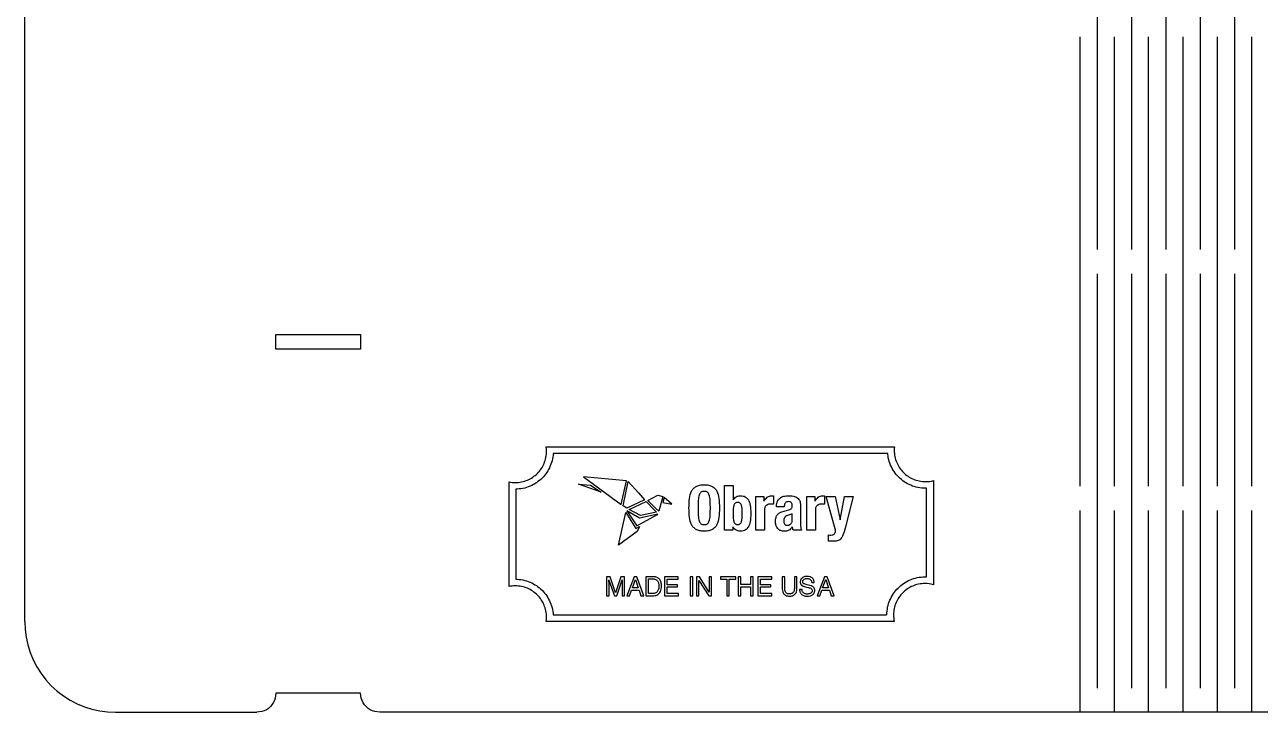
# Model space of a CAD drawing. Extents: x -130 to 130, y -85 to 85.
# Drawn here: x -129.6 to 0, y -85.1 to -13 of the extents above; entities that cross this region are included whole.
import ezdxf

# ---------------------------------------------------------------- set-up
doc = ezdxf.new("R2010")
doc.units = 0
doc.layers.get('0').update_dxf_attribs({"linetype": 'CONTINUOUS'})

msp = doc.modelspace()

# ---------------------------------------------------------------- linework, layer by layer
for p, q in [((-17.11, 10.59), (-17.11, -36.55)), ((-13.51, 10.59), (-13.51, -36.55)), ((-9.9, 10.59), (-9.9, -36.55)), ((-6.3, 10.59), (-6.3, -36.55)), ((-2.7, 10.59), (-2.7, -36.55)), ((-129.61, -45.4), (-129.61, -5.4)), ((-18.91, -61.38), (-18.91, -14.25)), ((-15.31, -61.38), (-15.31, -14.25)), ((-11.71, -61.38), (-11.71, -14.25)), ((-8.1, -61.38), (-8.1, -14.25)), ((-4.5, -61.38), (-4.5, -14.25)), ((-0.9, -61.38), (-0.9, -14.25)), ((-17.11, -39.09), (-17.11, -82.55)), ((-13.51, -39.09), (-13.51, -82.55)), ((-9.9, -39.09), (-9.9, -82.55)), ((-6.3, -39.09), (-6.3, -82.55)), ((-2.7, -39.09), (-2.7, -82.55)), ((-129.61, -75.56), (-129.61, -45.4)), ((-103.26, -46.99), (-103.26, -45.47)), ((-103.26, -45.47), (-94.37, -45.47)), ((-94.37, -45.47), (-94.37, -46.99)), ((-94.37, -46.99), (-103.26, -46.99)), ((-74.94, -58.37), (-74.91, -58.21)), ((-74.91, -58.21), (-74.89, -58.05)), ((-74.9, -57.26), (-38.38, -57.26)), ((-74.88, -57.48), (-74.9, -57.26)), ((-74.89, -58.05), (-74.87, -57.88)), ((-74.87, -57.71), (-74.88, -57.48)), ((-74.87, -57.88), (-74.87, -57.71)), ((-74.21, -58.32), (-74.25, -58.51)), ((-74.19, -58.12), (-74.21, -58.32)), ((-74.18, -57.96), (-74.19, -58.12)), ((-39.08, -57.96), (-74.18, -57.96)), ((-39.08, -58.02), (-39.08, -57.96)), ((-39.05, -58.22), (-39.08, -58.02)), ((-39.02, -58.42), (-39.05, -58.22)), ((-38.39, -57.43), (-38.4, -57.61)), ((-38.4, -57.61), (-38.39, -57.78)), ((-38.38, -57.26), (-38.39, -57.43)), ((-38.39, -57.78), (-38.38, -57.95)), ((-38.38, -57.95), (-38.36, -58.11)), ((-38.36, -58.11), (-38.33, -58.28)), ((-38.33, -58.28), (-38.29, -58.43)), ((-75.52, -59.67), (-75.43, -59.54)), ((-75.43, -59.54), (-75.34, -59.41)), ((-75.34, -59.41), (-75.26, -59.27)), ((-75.26, -59.27), (-75.19, -59.13)), ((-75.19, -59.13), (-75.13, -58.99)), ((-75.13, -58.99), (-75.07, -58.84)), ((-75.07, -58.84), (-75.02, -58.69)), ((-75.02, -58.69), (-74.97, -58.53)), ((-74.97, -58.53), (-74.94, -58.37)), ((-74.65, -59.61), (-74.74, -59.78)), ((-74.56, -59.44), (-74.65, -59.61)), ((-74.48, -59.26), (-74.56, -59.44)), ((-74.41, -59.08), (-74.48, -59.26)), ((-74.35, -58.89), (-74.41, -59.08)), ((-74.29, -58.71), (-74.35, -58.89)), ((-74.25, -58.51), (-74.29, -58.71)), ((-38.97, -58.61), (-39.02, -58.42)), ((-38.92, -58.8), (-38.97, -58.61)), ((-38.86, -58.98), (-38.92, -58.8)), ((-38.78, -59.16), (-38.86, -58.98)), ((-38.7, -59.34), (-38.78, -59.16)), ((-38.62, -59.51), (-38.7, -59.34)), ((-38.52, -59.68), (-38.62, -59.51)), ((-38.29, -58.43), (-38.25, -58.59)), ((-38.25, -58.59), (-38.2, -58.74)), ((-38.2, -58.74), (-38.14, -58.89)), ((-38.14, -58.89), (-38.07, -59.04)), ((-38.07, -59.04), (-38, -59.18)), ((-38, -59.18), (-37.92, -59.32)), ((-37.92, -59.32), (-37.84, -59.45)), ((-37.84, -59.45), (-37.74, -59.58)), ((-37.74, -59.58), (-37.65, -59.7)), ((-77.49, -60.93), (-77.33, -60.89)), ((-77.33, -60.89), (-77.18, -60.84)), ((-77.18, -60.84), (-77.02, -60.79)), ((-77.02, -60.79), (-76.87, -60.73)), ((-76.87, -60.73), (-76.73, -60.67)), ((-76.73, -60.67), (-76.59, -60.6)), ((-76.59, -60.6), (-76.45, -60.52)), ((-76.45, -60.52), (-76.32, -60.43)), ((-76.32, -60.43), (-76.19, -60.34)), ((-76.19, -60.34), (-76.06, -60.24)), ((-76.06, -60.24), (-75.94, -60.14)), ((-75.94, -60.14), (-75.83, -60.03)), ((-75.77, -60.9), (-75.92, -61.01)), ((-75.83, -60.03), (-75.72, -59.92)), ((-75.62, -60.78), (-75.77, -60.9)), ((-75.72, -59.92), (-75.62, -59.8)), ((-75.62, -59.8), (-75.52, -59.67)), ((-75.47, -60.66), (-75.62, -60.78)), ((-75.33, -60.53), (-75.47, -60.66)), ((-75.2, -60.39), (-75.33, -60.53)), ((-75.08, -60.24), (-75.2, -60.39)), ((-74.96, -60.09), (-75.08, -60.24)), ((-74.85, -59.94), (-74.96, -60.09)), ((-74.74, -59.78), (-74.85, -59.94)), ((-71.01, -60.41), (-67.03, -63.3)), ((-66.49, -60.8), (-71.01, -60.41)), ((-67.03, -63.3), (-66.49, -60.8)), ((-66.84, -63.43), (-66.29, -60.9)), ((-66.29, -60.9), (-65.24, -62.08)), ((-38.42, -59.84), (-38.52, -59.68)), ((-38.31, -60), (-38.42, -59.84)), ((-38.19, -60.15), (-38.31, -60)), ((-38.06, -60.29), (-38.19, -60.15)), ((-37.93, -60.43), (-38.06, -60.29)), ((-37.79, -60.56), (-37.93, -60.43)), ((-37.65, -60.69), (-37.79, -60.56)), ((-37.65, -59.7), (-37.54, -59.82)), ((-37.5, -60.81), (-37.65, -60.69)), ((-37.54, -59.82), (-37.43, -59.93)), ((-37.34, -60.92), (-37.5, -60.81)), ((-37.43, -59.93), (-37.32, -60.04)), ((-37.32, -60.04), (-37.2, -60.15)), ((-37.2, -60.15), (-37.08, -60.24)), ((-37.08, -60.24), (-36.95, -60.34)), ((-36.95, -60.34), (-36.82, -60.42)), ((-36.82, -60.42), (-36.68, -60.5)), ((-36.68, -60.5), (-36.54, -60.57)), ((-36.54, -60.57), (-36.39, -60.64)), ((-36.39, -60.64), (-36.24, -60.7)), ((-36.24, -60.7), (-36.09, -60.75)), ((-36.09, -60.75), (-35.93, -60.79)), ((-35.93, -60.79), (-35.78, -60.83)), ((-35.78, -60.83), (-35.61, -60.86)), ((-35.61, -60.86), (-35.45, -60.88)), ((-35.45, -60.88), (-35.28, -60.89)), ((-35.28, -60.89), (-35.11, -60.9)), ((-35.11, -60.9), (-34.9, -60.89)), ((-34.9, -60.89), (-34.7, -60.87)), ((-34.7, -60.87), (-34.49, -60.84)), ((-34.49, -60.84), (-34.29, -60.79)), ((-34.29, -60.79), (-34.29, -71.71)), ((-78.8, -60.93), (-78.64, -60.96)), ((-78.8, -71.9), (-78.8, -60.93)), ((-78.64, -60.96), (-78.48, -60.98)), ((-78.48, -60.98), (-78.32, -60.99)), ((-78.32, -60.99), (-78.15, -60.99)), ((-78.15, -60.99), (-77.98, -60.99)), ((-78.1, -61.69), (-78.1, -71.14)), ((-77.95, -61.69), (-78.1, -61.69)), ((-77.98, -60.99), (-77.82, -60.98)), ((-77.75, -61.67), (-77.95, -61.69)), ((-77.82, -60.98), (-77.65, -60.95)), ((-77.55, -61.65), (-77.75, -61.67)), ((-77.65, -60.95), (-77.49, -60.93)), ((-77.35, -61.61), (-77.55, -61.65)), ((-77.16, -61.57), (-77.35, -61.61)), ((-76.97, -61.51), (-77.16, -61.57)), ((-76.78, -61.45), (-76.97, -61.51)), ((-76.6, -61.38), (-76.78, -61.45)), ((-76.42, -61.3), (-76.6, -61.38)), ((-76.25, -61.21), (-76.42, -61.3)), ((-76.09, -61.12), (-76.25, -61.21)), ((-75.92, -61.01), (-76.09, -61.12)), ((-69.15, -62.02), (-71.5, -61.17)), ((-71.5, -61.17), (-70.25, -61.28)), ((-70.25, -61.28), (-69.15, -62.02)), ((-65.24, -62.08), (-64.59, -62.81)), ((-59.79, -62.26), (-59.73, -62.08)), ((-59.73, -62.08), (-59.66, -61.91)), ((-59.66, -61.91), (-59.62, -61.83)), ((-59.62, -61.83), (-59.57, -61.76)), ((-59.57, -61.76), (-59.52, -61.69)), ((-59.52, -61.69), (-59.46, -61.62)), ((-59.46, -61.62), (-59.4, -61.56)), ((-59.4, -61.56), (-59.33, -61.5)), ((-59.33, -61.5), (-59.26, -61.45)), ((-59.26, -61.45), (-59.18, -61.41)), ((-59.18, -61.41), (-59.09, -61.37)), ((-59.09, -61.37), (-59, -61.33)), ((-59, -61.33), (-58.91, -61.3)), ((-58.91, -61.3), (-58.81, -61.27)), ((-58.78, -62.14), (-58.83, -62.22)), ((-58.81, -61.27), (-58.7, -61.25)), ((-58.73, -62.07), (-58.78, -62.14)), ((-58.67, -62.02), (-58.73, -62.07)), ((-58.7, -61.25), (-58.58, -61.24)), ((-58.6, -61.98), (-58.67, -62.02)), ((-58.52, -61.95), (-58.6, -61.98)), ((-58.58, -61.24), (-58.46, -61.23)), ((-58.43, -61.93), (-58.52, -61.95)), ((-58.46, -61.23), (-58.33, -61.23)), ((-58.33, -61.92), (-58.43, -61.93)), ((-58.33, -61.23), (-58.2, -61.23)), ((-58.23, -61.93), (-58.33, -61.92)), ((-58.14, -61.95), (-58.23, -61.93)), ((-58.2, -61.23), (-58.08, -61.24)), ((-58.06, -61.98), (-58.14, -61.95)), ((-58.08, -61.24), (-57.96, -61.25)), ((-57.99, -62.02), (-58.06, -61.98)), ((-57.93, -62.07), (-57.99, -62.02)), ((-57.96, -61.25), (-57.86, -61.27)), ((-57.88, -62.14), (-57.93, -62.07)), ((-57.83, -62.22), (-57.88, -62.14)), ((-57.86, -61.27), (-57.75, -61.3)), ((-57.75, -61.3), (-57.66, -61.33)), ((-57.66, -61.33), (-57.57, -61.37)), ((-57.57, -61.37), (-57.48, -61.41)), ((-57.48, -61.41), (-57.41, -61.45)), ((-57.41, -61.45), (-57.33, -61.5)), ((-57.33, -61.5), (-57.27, -61.56)), ((-57.27, -61.56), (-57.2, -61.62)), ((-57.2, -61.62), (-57.15, -61.69)), ((-57.15, -61.69), (-57.09, -61.76)), ((-57.09, -61.76), (-57.05, -61.83)), ((-57.05, -61.83), (-57, -61.91)), ((-57, -61.91), (-56.93, -62.08)), ((-56.93, -62.08), (-56.87, -62.26)), ((-56.2, -61.32), (-55.3, -61.32)), ((-56.2, -66), (-56.2, -61.32)), ((-55.3, -61.32), (-55.3, -62.8)), ((-37.18, -61.02), (-37.34, -60.92)), ((-37.01, -61.12), (-37.18, -61.02)), ((-36.84, -61.2), (-37.01, -61.12)), ((-36.66, -61.28), (-36.84, -61.2)), ((-36.48, -61.36), (-36.66, -61.28)), ((-36.3, -61.42), (-36.48, -61.36)), ((-36.11, -61.47), (-36.3, -61.42)), ((-35.92, -61.52), (-36.11, -61.47)), ((-35.72, -61.55), (-35.92, -61.52)), ((-35.52, -61.58), (-35.72, -61.55)), ((-35.32, -61.59), (-35.52, -61.58)), ((-35.11, -61.6), (-35.32, -61.59)), ((-35, -61.59), (-35.11, -61.6)), ((-35, -70.89), (-35, -61.59)), ((-66.45, -63.67), (-66.84, -63.43)), ((-64.59, -62.81), (-66.45, -63.67)), ((-66.21, -63.81), (-64.41, -62.98)), ((-64.41, -62.98), (-63.59, -63.86)), ((-64.25, -62.88), (-63.18, -62.31)), ((-63.44, -63.67), (-64.25, -62.88)), ((-63.18, -62.31), (-62.66, -62.47)), ((-62.66, -62.47), (-63.1, -64)), ((-62.53, -62.56), (-62.66, -63.08)), ((-62.66, -63.08), (-61.71, -63.28)), ((-61.71, -63.28), (-62.53, -62.56)), ((-59.93, -63.66), (-59.92, -63.4)), ((-59.92, -63.4), (-59.91, -63.15)), ((-59.91, -63.15), (-59.9, -62.91)), ((-59.9, -62.91), (-59.88, -62.68)), ((-59.88, -62.68), (-59.84, -62.47)), ((-59.84, -62.47), (-59.79, -62.26)), ((-58.96, -62.86), (-58.98, -63.23)), ((-58.98, -63.23), (-58.98, -63.66)), ((-58.94, -62.7), (-58.96, -62.86)), ((-58.92, -62.56), (-58.94, -62.7)), ((-58.9, -62.43), (-58.92, -62.56)), ((-58.86, -62.32), (-58.9, -62.43)), ((-58.83, -62.22), (-58.86, -62.32)), ((-57.8, -62.32), (-57.83, -62.22)), ((-57.76, -62.43), (-57.8, -62.32)), ((-57.74, -62.56), (-57.76, -62.43)), ((-57.72, -62.7), (-57.74, -62.56)), ((-57.7, -62.86), (-57.72, -62.7)), ((-57.69, -63.23), (-57.7, -62.86)), ((-57.68, -63.66), (-57.69, -63.23)), ((-56.87, -62.26), (-56.82, -62.47)), ((-56.82, -62.47), (-56.79, -62.68)), ((-56.79, -62.68), (-56.76, -62.91)), ((-56.76, -62.91), (-56.75, -63.15)), ((-56.75, -63.15), (-56.74, -63.4)), ((-56.74, -63.4), (-56.74, -63.66)), ((-55.3, -62.8), (-55.21, -62.7)), ((-55.23, -63.45), (-55.25, -63.53)), ((-55.21, -63.37), (-55.23, -63.45)), ((-55.21, -62.7), (-55.13, -62.62)), ((-55.18, -63.3), (-55.21, -63.37)), ((-55.15, -63.24), (-55.18, -63.3)), ((-55.11, -63.19), (-55.15, -63.24)), ((-55.13, -62.62), (-55.05, -62.54)), ((-55.06, -63.15), (-55.11, -63.19)), ((-55.01, -63.12), (-55.06, -63.15)), ((-55.05, -62.54), (-54.96, -62.49)), ((-54.95, -63.1), (-55.01, -63.12)), ((-54.96, -62.49), (-54.86, -62.44)), ((-54.89, -63.08), (-54.95, -63.1)), ((-54.82, -63.08), (-54.89, -63.08)), ((-54.86, -62.44), (-54.76, -62.41)), ((-54.75, -63.08), (-54.82, -63.08)), ((-54.76, -62.41), (-54.65, -62.39)), ((-54.69, -63.1), (-54.75, -63.08)), ((-54.63, -63.12), (-54.69, -63.1)), ((-54.65, -62.39), (-54.52, -62.38)), ((-54.58, -63.15), (-54.63, -63.12)), ((-54.53, -63.19), (-54.58, -63.15)), ((-54.5, -63.24), (-54.53, -63.19)), ((-54.52, -62.38), (-54.39, -62.39)), ((-54.46, -63.3), (-54.5, -63.24)), ((-54.43, -63.37), (-54.46, -63.3)), ((-54.41, -63.45), (-54.43, -63.37)), ((-54.39, -63.53), (-54.41, -63.45)), ((-54.39, -62.39), (-54.26, -62.41)), ((-54.26, -62.41), (-54.15, -62.44)), ((-54.15, -62.44), (-54.04, -62.49)), ((-54.04, -62.49), (-53.94, -62.55)), ((-53.94, -62.55), (-53.86, -62.62)), ((-53.86, -62.62), (-53.78, -62.71)), ((-53.78, -62.71), (-53.7, -62.82)), ((-53.7, -62.82), (-53.64, -62.94)), ((-53.64, -62.94), (-53.59, -63.07)), ((-53.59, -63.07), (-53.54, -63.23)), ((-53.54, -63.23), (-53.51, -63.39)), ((-53.51, -63.39), (-53.48, -63.58)), ((-52.92, -66), (-52.92, -62.47)), ((-52.92, -62.47), (-52.06, -62.47)), ((-52.06, -62.47), (-52.06, -62.95)), ((-52.06, -62.95), (-51.97, -62.82)), ((-51.97, -62.82), (-51.89, -62.71)), ((-51.89, -63.48), (-51.92, -63.53)), ((-51.89, -62.71), (-51.8, -62.62)), ((-51.85, -63.43), (-51.89, -63.48)), ((-51.8, -63.39), (-51.85, -63.43)), ((-51.8, -62.62), (-51.71, -62.54)), ((-51.75, -63.35), (-51.8, -63.39)), ((-51.7, -63.32), (-51.75, -63.35)), ((-51.71, -62.54), (-51.6, -62.47)), ((-51.64, -63.3), (-51.7, -63.32)), ((-51.58, -63.28), (-51.64, -63.3)), ((-51.6, -62.47), (-51.49, -62.42)), ((-51.47, -63.26), (-51.58, -63.28)), ((-51.49, -62.42), (-51.36, -62.39)), ((-51.35, -63.25), (-51.47, -63.26)), ((-51.36, -62.39), (-51.23, -62.38)), ((-51.21, -63.25), (-51.35, -63.25)), ((-51.23, -62.38), (-51.06, -62.39)), ((-51.06, -63.26), (-51.21, -63.25)), ((-51.06, -62.39), (-51.06, -63.26)), ((-50.74, -63.32), (-50.72, -63.19)), ((-50.74, -63.47), (-50.74, -63.32)), ((-50.74, -63.56), (-50.74, -63.47)), ((-50.72, -63.19), (-50.69, -63.07)), ((-50.69, -63.07), (-50.64, -62.96)), ((-50.64, -62.96), (-50.59, -62.86)), ((-50.59, -62.86), (-50.53, -62.77)), ((-50.53, -62.77), (-50.46, -62.69)), ((-50.46, -62.69), (-50.38, -62.62)), ((-50.38, -62.62), (-50.29, -62.56)), ((-50.29, -62.56), (-50.19, -62.51)), ((-50.19, -62.51), (-50.09, -62.47)), ((-50.09, -62.47), (-49.98, -62.44)), ((-49.98, -62.44), (-49.87, -62.41)), ((-49.92, -63.36), (-49.93, -63.46)), ((-49.93, -63.46), (-49.93, -63.56)), ((-49.9, -63.27), (-49.92, -63.36)), ((-49.87, -63.19), (-49.9, -63.27)), ((-49.87, -62.41), (-49.75, -62.39)), ((-49.82, -63.12), (-49.87, -63.19)), ((-49.76, -63.07), (-49.82, -63.12)), ((-49.69, -63.03), (-49.76, -63.07)), ((-49.75, -62.39), (-49.63, -62.38)), ((-49.61, -63.01), (-49.69, -63.03)), ((-49.63, -62.38), (-49.5, -62.38)), ((-49.51, -63), (-49.61, -63.01)), ((-49.4, -63.01), (-49.51, -63)), ((-49.5, -62.38), (-49.31, -62.39)), ((-49.32, -63.03), (-49.4, -63.01)), ((-49.24, -63.06), (-49.32, -63.03)), ((-49.31, -62.39), (-49.14, -62.4)), ((-49.19, -63.11), (-49.24, -63.06)), ((-49.14, -63.18), (-49.19, -63.11)), ((-49.14, -62.4), (-48.98, -62.43)), ((-49.11, -63.25), (-49.14, -63.18)), ((-49.09, -63.34), (-49.11, -63.25)), ((-49.09, -63.43), (-49.09, -63.34)), ((-49.09, -63.51), (-49.09, -63.43)), ((-48.98, -62.43), (-48.85, -62.46)), ((-48.85, -62.46), (-48.73, -62.5)), ((-48.73, -62.5), (-48.62, -62.56)), ((-48.62, -62.56), (-48.53, -62.62)), ((-48.53, -62.62), (-48.46, -62.68)), ((-48.46, -62.68), (-48.39, -62.76)), ((-48.39, -62.76), (-48.34, -62.84)), ((-48.34, -62.84), (-48.3, -62.93)), ((-48.3, -62.93), (-48.27, -63.03)), ((-48.27, -63.03), (-48.25, -63.13)), ((-48.25, -63.13), (-48.23, -63.23)), ((-48.23, -63.23), (-48.22, -63.35)), ((-48.22, -63.35), (-48.22, -63.46)), ((-48.22, -63.46), (-48.22, -65.32)), ((-47.58, -62.47), (-46.71, -62.47)), ((-47.58, -66), (-47.58, -62.47)), ((-46.71, -62.47), (-46.71, -62.95)), ((-46.71, -62.95), (-46.63, -62.82)), ((-46.63, -62.82), (-46.55, -62.71)), ((-46.54, -63.48), (-46.58, -63.53)), ((-46.55, -62.71), (-46.46, -62.62)), ((-46.5, -63.43), (-46.54, -63.48)), ((-46.46, -63.39), (-46.5, -63.43)), ((-46.46, -62.62), (-46.36, -62.54)), ((-46.41, -63.35), (-46.46, -63.39)), ((-46.35, -63.32), (-46.41, -63.35)), ((-46.36, -62.54), (-46.26, -62.47)), ((-46.3, -63.3), (-46.35, -63.32)), ((-46.24, -63.28), (-46.3, -63.3)), ((-46.26, -62.47), (-46.14, -62.42)), ((-46.12, -63.26), (-46.24, -63.28)), ((-46.14, -62.42), (-46.02, -62.39)), ((-46, -63.25), (-46.12, -63.26)), ((-46.02, -62.39), (-45.89, -62.38)), ((-45.86, -63.25), (-46, -63.25)), ((-45.89, -62.38), (-45.72, -62.39)), ((-45.72, -63.26), (-45.86, -63.25)), ((-45.72, -62.39), (-45.72, -63.26)), ((-44.55, -66), (-45.55, -62.47)), ((-45.55, -62.47), (-44.6, -62.47)), ((-44.6, -62.47), (-44.08, -64.91)), ((-44.08, -64.91), (-43.6, -62.47)), ((-43.6, -62.47), (-42.7, -62.47)), ((-42.7, -62.47), (-43.55, -65.77)), ((-67.31, -67.58), (-66.56, -64.12)), ((-66.56, -64.12), (-65.49, -65.82)), ((-65.12, -64.73), (-66.43, -63.95)), ((-66.43, -63.95), (-65.41, -65.53)), ((-65.03, -64.46), (-66.21, -63.81)), ((-65.41, -65.53), (-63.31, -64.38)), ((-63.19, -64.31), (-65.12, -64.73)), ((-63.33, -64.11), (-65.03, -64.46)), ((-63.59, -63.86), (-63.33, -64.11)), ((-63.1, -64), (-63.44, -63.67)), ((-63.31, -64.38), (-63.19, -64.31)), ((-59.92, -63.92), (-59.93, -63.66)), ((-59.91, -64.17), (-59.92, -63.92)), ((-59.9, -64.41), (-59.91, -64.17)), ((-59.88, -64.64), (-59.9, -64.41)), ((-59.84, -64.86), (-59.88, -64.64)), ((-58.98, -63.66), (-58.98, -64.1)), ((-58.98, -64.1), (-58.96, -64.46)), ((-58.96, -64.46), (-58.94, -64.62)), ((-58.94, -64.62), (-58.92, -64.77)), ((-58.92, -64.77), (-58.9, -64.89)), ((-57.76, -64.89), (-57.74, -64.77)), ((-57.74, -64.77), (-57.72, -64.62)), ((-57.72, -64.62), (-57.7, -64.46)), ((-57.7, -64.46), (-57.69, -64.1)), ((-57.69, -64.1), (-57.68, -63.66)), ((-56.79, -64.64), (-56.82, -64.86)), ((-56.76, -64.41), (-56.79, -64.64)), ((-56.75, -64.17), (-56.76, -64.41)), ((-56.74, -63.92), (-56.75, -64.17)), ((-56.74, -63.66), (-56.74, -63.92)), ((-55.29, -63.97), (-55.3, -64.24)), ((-55.3, -64.24), (-55.29, -64.51)), ((-55.28, -63.73), (-55.29, -63.97)), ((-55.29, -64.51), (-55.28, -64.74)), ((-55.25, -63.53), (-55.28, -63.73)), ((-55.28, -64.74), (-55.25, -64.94)), ((-54.36, -63.73), (-54.39, -63.53)), ((-54.39, -64.94), (-54.36, -64.74)), ((-54.35, -63.97), (-54.36, -63.73)), ((-54.36, -64.74), (-54.35, -64.51)), ((-54.35, -64.24), (-54.35, -63.97)), ((-54.35, -64.51), (-54.35, -64.24)), ((-53.48, -63.58), (-53.46, -63.78)), ((-53.46, -64.7), (-53.48, -64.9)), ((-53.46, -63.78), (-53.44, -64)), ((-53.44, -64.48), (-53.46, -64.7)), ((-53.44, -64), (-53.44, -64.24)), ((-53.44, -64.24), (-53.44, -64.48)), ((-52.01, -63.8), (-52.02, -63.88)), ((-52.02, -63.88), (-52.02, -66)), ((-52, -63.72), (-52.01, -63.8)), ((-51.98, -63.65), (-52, -63.72)), ((-51.96, -63.59), (-51.98, -63.65)), ((-51.92, -63.53), (-51.96, -63.59)), ((-50.84, -64.85), (-50.83, -64.75)), ((-50.83, -64.75), (-50.8, -64.66)), ((-50.8, -64.66), (-50.77, -64.57)), ((-50.77, -64.57), (-50.74, -64.49)), ((-49.93, -63.56), (-50.74, -63.56)), ((-50.74, -64.49), (-50.69, -64.42)), ((-50.69, -64.42), (-50.64, -64.35)), ((-50.64, -64.35), (-50.58, -64.29)), ((-50.58, -64.29), (-50.52, -64.23)), ((-50.52, -64.23), (-50.44, -64.18)), ((-50.44, -64.18), (-50.36, -64.13)), ((-50.36, -64.13), (-50.28, -64.09)), ((-50.28, -64.09), (-50.18, -64.05)), ((-50.18, -64.05), (-49.96, -63.98)), ((-49.96, -64.78), (-49.98, -64.88)), ((-49.96, -63.98), (-49.45, -63.84)), ((-49.92, -64.69), (-49.96, -64.78)), ((-49.87, -64.61), (-49.92, -64.69)), ((-49.8, -64.55), (-49.87, -64.61)), ((-49.71, -64.49), (-49.8, -64.55)), ((-49.6, -64.45), (-49.71, -64.49)), ((-49.48, -64.42), (-49.6, -64.45)), ((-49.39, -64.39), (-49.48, -64.42)), ((-49.45, -63.84), (-49.36, -63.82)), ((-49.29, -64.35), (-49.39, -64.39)), ((-49.36, -63.82), (-49.28, -63.78)), ((-49.19, -64.3), (-49.29, -64.35)), ((-49.28, -63.78), (-49.22, -63.74)), ((-49.22, -63.74), (-49.17, -63.7)), ((-49.09, -64.24), (-49.19, -64.3)), ((-49.17, -63.7), (-49.13, -63.65)), ((-49.13, -63.65), (-49.11, -63.59)), ((-49.11, -63.59), (-49.09, -63.51)), ((-49.09, -64.93), (-49.09, -64.24)), ((-46.66, -63.72), (-46.67, -63.8)), ((-46.67, -63.8), (-46.67, -63.88)), ((-46.67, -63.88), (-46.67, -66)), ((-46.64, -63.65), (-46.66, -63.72)), ((-46.61, -63.59), (-46.64, -63.65)), ((-46.58, -63.53), (-46.61, -63.59)), ((-18.91, -85.09), (-18.91, -63.92)), ((-15.31, -85.09), (-15.31, -63.92)), ((-11.71, -85.09), (-11.71, -63.92)), ((-8.1, -85.09), (-8.1, -63.92)), ((-4.5, -85.09), (-4.5, -63.92)), ((-0.9, -85.09), (-0.9, -63.92)), ((-65.49, -65.82), (-65.12, -65.61)), ((-65.12, -65.61), (-65.36, -66.14)), ((-59.79, -65.06), (-59.84, -64.86)), ((-59.73, -65.24), (-59.79, -65.06)), ((-59.66, -65.41), (-59.73, -65.24)), ((-59.62, -65.49), (-59.66, -65.41)), ((-59.57, -65.57), (-59.62, -65.49)), ((-59.52, -65.64), (-59.57, -65.57)), ((-59.46, -65.7), (-59.52, -65.64)), ((-59.4, -65.76), (-59.46, -65.7)), ((-59.33, -65.82), (-59.4, -65.76)), ((-59.26, -65.87), (-59.33, -65.82)), ((-59.18, -65.92), (-59.26, -65.87)), ((-59.09, -65.96), (-59.18, -65.92)), ((-59, -65.99), (-59.09, -65.96)), ((-58.91, -66.02), (-59, -65.99)), ((-58.81, -66.05), (-58.91, -66.02)), ((-58.9, -64.89), (-58.86, -65)), ((-58.86, -65), (-58.83, -65.1)), ((-58.83, -65.1), (-58.78, -65.18)), ((-58.7, -66.07), (-58.81, -66.05)), ((-58.78, -65.18), (-58.73, -65.25)), ((-58.73, -65.25), (-58.67, -65.31)), ((-58.58, -66.08), (-58.7, -66.07)), ((-58.67, -65.31), (-58.6, -65.35)), ((-58.6, -65.35), (-58.52, -65.38)), ((-58.46, -66.09), (-58.58, -66.08)), ((-58.52, -65.38), (-58.43, -65.39)), ((-58.33, -66.1), (-58.46, -66.09)), ((-58.43, -65.39), (-58.33, -65.4)), ((-58.33, -65.4), (-58.23, -65.39)), ((-58.2, -66.09), (-58.33, -66.1)), ((-58.23, -65.39), (-58.14, -65.38)), ((-58.08, -66.08), (-58.2, -66.09)), ((-58.14, -65.38), (-58.06, -65.35)), ((-57.96, -66.07), (-58.08, -66.08)), ((-58.06, -65.35), (-57.99, -65.31)), ((-57.99, -65.31), (-57.93, -65.25)), ((-57.86, -66.05), (-57.96, -66.07)), ((-57.93, -65.25), (-57.88, -65.18)), ((-57.88, -65.18), (-57.83, -65.1)), ((-57.75, -66.02), (-57.86, -66.05)), ((-57.83, -65.1), (-57.8, -65)), ((-57.8, -65), (-57.76, -64.89)), ((-57.66, -65.99), (-57.75, -66.02)), ((-57.57, -65.96), (-57.66, -65.99)), ((-57.48, -65.92), (-57.57, -65.96)), ((-57.41, -65.87), (-57.48, -65.92)), ((-57.33, -65.82), (-57.41, -65.87)), ((-57.27, -65.76), (-57.33, -65.82)), ((-57.2, -65.7), (-57.27, -65.76)), ((-57.15, -65.64), (-57.2, -65.7)), ((-57.09, -65.57), (-57.15, -65.64)), ((-57.05, -65.49), (-57.09, -65.57)), ((-57, -65.41), (-57.05, -65.49)), ((-56.93, -65.24), (-57, -65.41)), ((-56.87, -65.06), (-56.93, -65.24)), ((-56.82, -64.86), (-56.87, -65.06)), ((-55.34, -66), (-56.2, -66)), ((-55.32, -65.63), (-55.34, -66)), ((-55.25, -65.74), (-55.32, -65.63)), ((-55.25, -64.94), (-55.23, -65.03)), ((-55.17, -65.84), (-55.25, -65.74)), ((-55.23, -65.03), (-55.21, -65.11)), ((-55.21, -65.11), (-55.18, -65.18)), ((-55.18, -65.18), (-55.15, -65.24)), ((-55.08, -65.92), (-55.17, -65.84)), ((-55.15, -65.24), (-55.11, -65.29)), ((-55.11, -65.29), (-55.06, -65.33)), ((-54.98, -65.99), (-55.08, -65.92)), ((-55.06, -65.33), (-55.01, -65.36)), ((-55.01, -65.36), (-54.95, -65.38)), ((-54.88, -66.04), (-54.98, -65.99)), ((-54.95, -65.38), (-54.89, -65.4)), ((-54.89, -65.4), (-54.82, -65.4)), ((-54.77, -66.07), (-54.88, -66.04)), ((-54.82, -65.4), (-54.75, -65.4)), ((-54.65, -66.09), (-54.77, -66.07)), ((-54.75, -65.4), (-54.69, -65.38)), ((-54.69, -65.38), (-54.63, -65.36)), ((-54.52, -66.1), (-54.65, -66.09)), ((-54.63, -65.36), (-54.58, -65.33)), ((-54.58, -65.33), (-54.53, -65.29)), ((-54.53, -65.29), (-54.5, -65.24)), ((-54.39, -66.09), (-54.52, -66.1)), ((-54.5, -65.24), (-54.46, -65.18)), ((-54.46, -65.18), (-54.43, -65.11)), ((-54.43, -65.11), (-54.41, -65.03)), ((-54.41, -65.03), (-54.39, -64.94)), ((-54.26, -66.07), (-54.39, -66.09)), ((-54.15, -66.04), (-54.26, -66.07)), ((-54.04, -65.99), (-54.15, -66.04)), ((-53.94, -65.93), (-54.04, -65.99)), ((-53.86, -65.85), (-53.94, -65.93)), ((-53.78, -65.76), (-53.86, -65.85)), ((-53.7, -65.66), (-53.78, -65.76)), ((-53.64, -65.54), (-53.7, -65.66)), ((-53.59, -65.4), (-53.64, -65.54)), ((-53.54, -65.25), (-53.59, -65.4)), ((-53.51, -65.08), (-53.54, -65.25)), ((-53.48, -64.9), (-53.51, -65.08)), ((-52.02, -66), (-52.92, -66)), ((-50.85, -64.97), (-50.84, -64.85)), ((-50.85, -65.09), (-50.85, -64.97)), ((-50.84, -65.26), (-50.85, -65.09)), ((-50.83, -65.35), (-50.84, -65.26)), ((-50.81, -65.44), (-50.83, -65.35)), ((-50.78, -65.53), (-50.81, -65.44)), ((-50.75, -65.61), (-50.78, -65.53)), ((-50.71, -65.69), (-50.75, -65.61)), ((-50.66, -65.77), (-50.71, -65.69)), ((-50.61, -65.84), (-50.66, -65.77)), ((-50.55, -65.9), (-50.61, -65.84)), ((-50.48, -65.96), (-50.55, -65.9)), ((-50.4, -66.01), (-50.48, -65.96)), ((-50.31, -66.04), (-50.4, -66.01)), ((-50.22, -66.07), (-50.31, -66.04)), ((-50.11, -66.09), (-50.22, -66.07)), ((-50, -66.1), (-50.11, -66.09)), ((-49.85, -66.09), (-50, -66.1)), ((-49.98, -64.88), (-49.99, -64.99)), ((-49.99, -64.99), (-49.98, -65.09)), ((-49.98, -65.09), (-49.97, -65.18)), ((-49.97, -65.18), (-49.94, -65.26)), ((-49.94, -65.26), (-49.91, -65.33)), ((-49.91, -65.33), (-49.86, -65.39)), ((-49.86, -65.39), (-49.8, -65.44)), ((-49.71, -66.08), (-49.85, -66.09)), ((-49.8, -65.44), (-49.77, -65.46)), ((-49.77, -65.46), (-49.73, -65.47)), ((-49.73, -65.47), (-49.69, -65.48)), ((-49.58, -66.05), (-49.71, -66.08)), ((-49.69, -65.48), (-49.65, -65.48)), ((-49.65, -65.48), (-49.55, -65.47)), ((-49.47, -66), (-49.58, -66.05)), ((-49.55, -65.47), (-49.46, -65.45)), ((-49.36, -65.94), (-49.47, -66)), ((-49.46, -65.45), (-49.36, -65.41)), ((-49.36, -65.41), (-49.28, -65.35)), ((-49.27, -65.86), (-49.36, -65.94)), ((-49.28, -65.35), (-49.24, -65.32)), ((-49.18, -65.76), (-49.27, -65.86)), ((-49.24, -65.32), (-49.2, -65.28)), ((-49.2, -65.28), (-49.17, -65.23)), ((-49.09, -65.64), (-49.18, -65.76)), ((-49.17, -65.23), (-49.14, -65.18)), ((-49.14, -65.18), (-49.12, -65.13)), ((-49.12, -65.13), (-49.1, -65.07)), ((-49.1, -65.07), (-49.09, -65)), ((-49.09, -65), (-49.09, -64.93)), ((-49.05, -65.82), (-49.09, -65.64)), ((-49.02, -65.92), (-49.05, -65.82)), ((-48.98, -66), (-49.02, -65.92)), ((-48.11, -66), (-48.98, -66)), ((-48.22, -65.32), (-48.22, -65.54)), ((-48.22, -65.54), (-48.2, -65.71)), ((-48.2, -65.71), (-48.19, -65.79)), ((-48.19, -65.79), (-48.17, -65.86)), ((-48.17, -65.86), (-48.11, -66)), ((-46.67, -66), (-47.58, -66)), ((-44.57, -66.12), (-44.55, -66)), ((-43.55, -65.77), (-43.66, -66.18)), ((-65.36, -66.14), (-67.31, -67.58)), ((-45.28, -66.48), (-45.16, -66.5)), ((-45.28, -67.16), (-45.28, -66.48)), ((-44.91, -67.16), (-45.28, -67.16)), ((-45.16, -66.5), (-45.04, -66.5)), ((-45.04, -66.5), (-44.92, -66.49)), ((-44.92, -66.49), (-44.83, -66.47)), ((-44.62, -67.15), (-44.91, -67.16)), ((-44.83, -66.47), (-44.75, -66.43)), ((-44.75, -66.43), (-44.68, -66.37)), ((-44.68, -66.37), (-44.63, -66.3)), ((-44.63, -66.3), (-44.59, -66.22)), ((-44.5, -67.14), (-44.62, -67.15)), ((-44.59, -66.22), (-44.57, -66.12)), ((-44.39, -67.11), (-44.5, -67.14)), ((-44.28, -67.08), (-44.39, -67.11)), ((-44.19, -67.04), (-44.28, -67.08)), ((-44.11, -66.99), (-44.19, -67.04)), ((-44.03, -66.92), (-44.11, -66.99)), ((-43.96, -66.84), (-44.03, -66.92)), ((-43.9, -66.75), (-43.96, -66.84)), ((-43.84, -66.63), (-43.9, -66.75)), ((-43.78, -66.5), (-43.84, -66.63)), ((-43.72, -66.35), (-43.78, -66.5)), ((-43.66, -66.18), (-43.72, -66.35)), ((-78.1, -71.14), (-77.95, -71.14)), ((-77.95, -71.14), (-77.75, -71.15)), ((-77.75, -71.15), (-77.55, -71.18)), ((-77.55, -71.18), (-77.35, -71.21)), ((-77.35, -71.21), (-77.16, -71.26)), ((-77.16, -71.26), (-76.97, -71.31)), ((-68.19, -70.88), (-68.57, -70.88)), ((-68.57, -70.88), (-68.57, -72.86)), ((-68.32, -71.19), (-68.32, -71.25)), ((-68.32, -71.25), (-67.75, -72.86)), ((-68.31, -71.69), (-68.32, -71.25)), ((-67.62, -72.55), (-68.19, -70.88)), ((-67.06, -70.88), (-67.62, -72.55)), ((-67.5, -72.86), (-66.93, -71.19)), ((-66.68, -70.88), (-67.06, -70.88)), ((-66.93, -71.19), (-66.93, -71.49)), ((-66.68, -72.86), (-66.68, -70.88)), ((-65.69, -70.88), (-66.44, -72.86)), ((-65.87, -72.05), (-65.55, -71.18)), ((-65.39, -70.88), (-65.69, -70.88)), ((-65.55, -71.18), (-65.26, -72.05)), ((-64.68, -72.86), (-65.39, -70.88)), ((-64.44, -70.88), (-64.44, -72.86)), ((-63.64, -70.88), (-64.44, -70.88)), ((-64.17, -71.11), (-63.69, -71.11)), ((-64.17, -72.63), (-64.17, -71.11)), ((-63.69, -71.11), (-63.62, -71.11)), ((-63.54, -70.89), (-63.64, -70.88)), ((-63.62, -71.11), (-63.54, -71.12)), ((-63.45, -70.9), (-63.54, -70.89)), ((-63.54, -71.12), (-63.48, -71.14)), ((-63.48, -71.14), (-63.42, -71.16)), ((-63.36, -70.92), (-63.45, -70.9)), ((-63.42, -71.16), (-63.36, -71.19)), ((-63.28, -70.96), (-63.36, -70.92)), ((-63.36, -71.19), (-63.31, -71.23)), ((-63.31, -71.23), (-63.27, -71.27)), ((-63.2, -71), (-63.28, -70.96)), ((-63.27, -71.27), (-63.23, -71.31)), ((-63.13, -71.05), (-63.2, -71)), ((-63.06, -71.1), (-63.13, -71.05)), ((-63, -71.17), (-63.06, -71.1)), ((-62.96, -71.24), (-63, -71.17)), ((-62.92, -71.31), (-62.96, -71.24)), ((-62.49, -70.88), (-62.49, -72.86)), ((-61.05, -70.88), (-62.49, -70.88)), ((-62.23, -71.12), (-61.05, -71.12)), ((-62.23, -71.72), (-62.23, -71.12)), ((-61.05, -71.12), (-61.05, -70.88)), ((-59.53, -70.88), (-59.79, -70.88)), ((-59.79, -70.88), (-59.79, -72.86)), ((-59.53, -72.86), (-59.53, -70.88)), ((-59.13, -70.88), (-59.13, -72.86)), ((-58.82, -70.88), (-59.13, -70.88)), ((-58.88, -71.26), (-57.86, -72.86)), ((-58.88, -72.86), (-58.88, -71.26)), ((-57.82, -72.49), (-58.82, -70.88)), ((-57.82, -70.88), (-57.82, -72.49)), ((-57.56, -70.88), (-57.82, -70.88)), ((-57.56, -72.86), (-57.56, -70.88)), ((-55.03, -70.88), (-56.63, -70.88)), ((-56.63, -70.88), (-56.63, -71.12)), ((-56.63, -71.12), (-55.96, -71.12)), ((-55.96, -71.12), (-55.96, -72.86)), ((-55.7, -71.12), (-55.03, -71.12)), ((-55.7, -72.86), (-55.7, -71.12)), ((-55.03, -71.12), (-55.03, -70.88)), ((-54.76, -70.88), (-54.76, -72.86)), ((-54.5, -70.88), (-54.76, -70.88)), ((-54.5, -71.7), (-54.5, -70.88)), ((-53.2, -70.88), (-53.47, -70.88)), ((-53.47, -70.88), (-53.47, -71.7)), ((-53.2, -72.86), (-53.2, -70.88)), ((-52.69, -70.88), (-52.69, -72.86)), ((-51.25, -70.88), (-52.69, -70.88)), ((-52.43, -71.72), (-52.43, -71.12)), ((-52.43, -71.12), (-51.25, -71.12)), ((-51.25, -71.12), (-51.25, -70.88)), ((-50.16, -70.88), (-50.16, -71.99)), ((-49.89, -70.88), (-50.16, -70.88)), ((-49.89, -72.1), (-49.89, -70.88)), ((-48.87, -70.88), (-48.87, -72.1)), ((-48.6, -70.88), (-48.87, -70.88)), ((-48.6, -71.99), (-48.6, -70.88)), ((-48.23, -71.25), (-48.24, -71.31)), ((-48.2, -71.2), (-48.23, -71.25)), ((-48.18, -71.14), (-48.2, -71.2)), ((-48.15, -71.09), (-48.18, -71.14)), ((-48.11, -71.05), (-48.15, -71.09)), ((-48.07, -71.01), (-48.11, -71.05)), ((-48.02, -70.97), (-48.07, -71.01)), ((-47.97, -70.94), (-48.02, -70.97)), ((-47.99, -71.33), (-47.97, -71.27)), ((-47.91, -70.91), (-47.97, -70.94)), ((-47.97, -71.27), (-47.94, -71.22)), ((-47.94, -71.22), (-47.89, -71.17)), ((-47.84, -70.88), (-47.91, -70.91)), ((-47.89, -71.17), (-47.83, -71.12)), ((-47.78, -70.86), (-47.84, -70.88)), ((-47.83, -71.12), (-47.75, -71.09)), ((-47.7, -70.85), (-47.78, -70.86)), ((-47.75, -71.09), (-47.66, -71.07)), ((-47.62, -70.84), (-47.7, -70.85)), ((-47.66, -71.07), (-47.55, -71.06)), ((-47.54, -70.84), (-47.62, -70.84)), ((-47.55, -71.06), (-47.42, -71.07)), ((-47.39, -70.85), (-47.54, -70.84)), ((-47.42, -71.07), (-47.36, -71.09)), ((-47.25, -70.87), (-47.39, -70.85)), ((-47.36, -71.09), (-47.3, -71.1)), ((-47.3, -71.1), (-47.25, -71.13)), ((-47.19, -70.89), (-47.25, -70.87)), ((-47.25, -71.13), (-47.21, -71.15)), ((-47.21, -71.15), (-47.17, -71.19)), ((-47.13, -70.92), (-47.19, -70.89)), ((-47.17, -71.19), (-47.14, -71.22)), ((-47.14, -71.22), (-47.11, -71.27)), ((-47.07, -70.95), (-47.13, -70.92)), ((-47.11, -71.27), (-47.08, -71.32)), ((-47.02, -70.99), (-47.07, -70.95)), ((-46.97, -71.03), (-47.02, -70.99)), ((-46.93, -71.07), (-46.97, -71.03)), ((-46.89, -71.13), (-46.93, -71.07)), ((-46.86, -71.18), (-46.89, -71.13)), ((-46.83, -71.24), (-46.86, -71.18)), ((-46.82, -71.31), (-46.83, -71.24)), ((-45.73, -70.88), (-46.48, -72.86)), ((-45.91, -72.05), (-45.59, -71.18)), ((-45.42, -70.88), (-45.73, -70.88)), ((-45.59, -71.18), (-45.3, -72.05)), ((-44.71, -72.86), (-45.42, -70.88)), ((-37.08, -71.37), (-36.91, -71.28)), ((-36.91, -71.28), (-36.74, -71.2)), ((-36.74, -71.2), (-36.55, -71.13)), ((-36.55, -71.13), (-36.37, -71.07)), ((-36.37, -71.07), (-36.18, -71.01)), ((-36.18, -71.01), (-35.99, -70.97)), ((-35.99, -70.97), (-35.79, -70.93)), ((-35.79, -70.93), (-35.59, -70.91)), ((-35.59, -70.91), (-35.39, -70.89)), ((-35.39, -70.89), (-35.18, -70.89)), ((-35.18, -70.89), (-35, -70.89)), ((-78.64, -71.87), (-78.8, -71.9)), ((-78.48, -71.85), (-78.64, -71.87)), ((-78.32, -71.84), (-78.48, -71.85)), ((-78.15, -71.84), (-78.32, -71.84)), ((-77.98, -71.84), (-78.15, -71.84)), ((-77.82, -71.85), (-77.98, -71.84)), ((-77.65, -71.87), (-77.82, -71.85)), ((-77.49, -71.9), (-77.65, -71.87)), ((-77.33, -71.94), (-77.49, -71.9)), ((-77.18, -71.98), (-77.33, -71.94)), ((-77.02, -72.03), (-77.18, -71.98)), ((-76.87, -72.09), (-77.02, -72.03)), ((-76.97, -71.31), (-76.78, -71.38)), ((-76.73, -72.16), (-76.87, -72.09)), ((-76.78, -71.38), (-76.6, -71.45)), ((-76.59, -72.23), (-76.73, -72.16)), ((-76.6, -71.45), (-76.42, -71.53)), ((-76.45, -72.31), (-76.59, -72.23)), ((-76.32, -72.4), (-76.45, -72.31)), ((-76.42, -71.53), (-76.25, -71.62)), ((-76.19, -72.49), (-76.32, -72.4)), ((-76.25, -71.62), (-76.09, -71.71)), ((-76.06, -72.59), (-76.19, -72.49)), ((-76.09, -71.71), (-75.92, -71.81)), ((-75.92, -71.81), (-75.77, -71.93)), ((-75.77, -71.93), (-75.62, -72.04)), ((-75.62, -72.04), (-75.47, -72.17)), ((-75.47, -72.17), (-75.33, -72.3)), ((-75.33, -72.3), (-75.2, -72.44)), ((-75.2, -72.44), (-75.08, -72.58)), ((-68.31, -72.86), (-68.31, -71.69)), ((-66.93, -71.49), (-66.94, -71.69)), ((-66.94, -71.69), (-66.94, -72.86)), ((-66.17, -72.86), (-65.95, -72.27)), ((-65.95, -72.27), (-65.17, -72.27)), ((-65.26, -72.05), (-65.87, -72.05)), ((-65.17, -72.27), (-64.97, -72.86)), ((-63.4, -72.57), (-63.47, -72.6)), ((-63.33, -72.53), (-63.4, -72.57)), ((-63.27, -72.47), (-63.33, -72.53)), ((-63.22, -72.4), (-63.27, -72.47)), ((-63.23, -71.31), (-63.19, -71.37)), ((-63.18, -72.33), (-63.22, -72.4)), ((-63.19, -71.37), (-63.16, -71.43)), ((-63.15, -72.26), (-63.18, -72.33)), ((-63.16, -71.43), (-63.14, -71.49)), ((-63.12, -72.18), (-63.15, -72.26)), ((-63.14, -71.49), (-63.12, -71.56)), ((-63.12, -71.56), (-63.09, -71.71)), ((-63.1, -72.09), (-63.12, -72.18)), ((-63.09, -71.98), (-63.1, -72.09)), ((-63.09, -71.71), (-63.08, -71.89)), ((-63.08, -71.89), (-63.09, -71.98)), ((-63.05, -72.6), (-62.99, -72.51)), ((-62.99, -72.51), (-62.93, -72.41)), ((-62.93, -72.41), (-62.88, -72.28)), ((-62.89, -71.39), (-62.92, -71.31)), ((-62.86, -71.47), (-62.89, -71.39)), ((-62.88, -72.28), (-62.84, -72.14)), ((-62.84, -71.55), (-62.86, -71.47)), ((-62.82, -71.64), (-62.84, -71.55)), ((-62.84, -72.14), (-62.82, -71.99)), ((-62.81, -71.74), (-62.82, -71.64)), ((-62.82, -71.99), (-62.81, -71.84)), ((-62.81, -71.84), (-62.81, -71.74)), ((-61.14, -71.72), (-62.23, -71.72)), ((-62.23, -71.95), (-61.14, -71.95)), ((-62.23, -72.62), (-62.23, -71.95)), ((-61.14, -71.95), (-61.14, -71.72)), ((-53.47, -71.7), (-54.5, -71.7)), ((-54.5, -71.93), (-53.47, -71.93)), ((-54.5, -72.86), (-54.5, -71.93)), ((-53.47, -71.93), (-53.47, -72.86)), ((-51.34, -71.72), (-52.43, -71.72)), ((-52.43, -72.62), (-52.43, -71.95)), ((-52.43, -71.95), (-51.34, -71.95)), ((-51.34, -71.95), (-51.34, -71.72)), ((-50.16, -71.99), (-50.15, -72.17)), ((-50.15, -72.17), (-50.13, -72.32)), ((-50.13, -72.32), (-50.1, -72.45)), ((-50.1, -72.45), (-50.06, -72.55)), ((-50.06, -72.55), (-50.01, -72.64)), ((-49.88, -72.2), (-49.89, -72.1)), ((-49.87, -72.3), (-49.88, -72.2)), ((-49.84, -72.39), (-49.87, -72.3)), ((-49.8, -72.46), (-49.84, -72.39)), ((-49.77, -72.51), (-49.8, -72.46)), ((-49.73, -72.56), (-49.77, -72.51)), ((-49.69, -72.59), (-49.73, -72.56)), ((-49.02, -72.54), (-49.06, -72.58)), ((-48.97, -72.5), (-49.02, -72.54)), ((-48.94, -72.44), (-48.97, -72.5)), ((-48.91, -72.38), (-48.94, -72.44)), ((-48.89, -72.3), (-48.91, -72.38)), ((-48.88, -72.2), (-48.89, -72.3)), ((-48.87, -72.1), (-48.88, -72.2)), ((-48.75, -72.64), (-48.7, -72.55)), ((-48.7, -72.55), (-48.66, -72.45)), ((-48.66, -72.45), (-48.63, -72.32)), ((-48.63, -72.32), (-48.61, -72.17)), ((-48.61, -72.17), (-48.6, -71.99)), ((-48.06, -72.22), (-48.32, -72.22)), ((-48.32, -72.22), (-48.32, -72.3)), ((-48.32, -72.3), (-48.31, -72.37)), ((-48.31, -72.37), (-48.29, -72.44)), ((-48.29, -72.44), (-48.27, -72.51)), ((-48.27, -72.51), (-48.24, -72.57)), ((-48.24, -71.31), (-48.25, -71.38)), ((-48.25, -71.38), (-48.25, -71.44)), ((-48.25, -71.44), (-48.25, -71.5)), ((-48.25, -71.5), (-48.24, -71.56)), ((-48.24, -71.56), (-48.22, -71.61)), ((-48.24, -72.57), (-48.2, -72.63)), ((-48.22, -71.61), (-48.2, -71.66)), ((-48.2, -71.66), (-48.18, -71.7)), ((-48.18, -71.7), (-48.14, -71.74)), ((-48.14, -71.74), (-48.11, -71.78)), ((-48.11, -71.78), (-48.06, -71.81)), ((-48.06, -71.81), (-48, -71.85)), ((-48.05, -72.3), (-48.06, -72.22)), ((-48.04, -72.37), (-48.05, -72.3)), ((-48.02, -72.44), (-48.04, -72.37)), ((-47.99, -72.49), (-48.02, -72.44)), ((-48, -71.4), (-47.99, -71.33)), ((-47.99, -71.47), (-48, -71.4)), ((-48, -71.85), (-47.91, -71.88)), ((-47.97, -71.52), (-47.99, -71.47)), ((-47.95, -72.54), (-47.99, -72.49)), ((-47.93, -71.57), (-47.97, -71.52)), ((-47.91, -72.58), (-47.95, -72.54)), ((-47.87, -71.61), (-47.93, -71.57)), ((-47.91, -71.88), (-47.81, -71.91)), ((-47.86, -72.61), (-47.91, -72.58)), ((-47.82, -71.63), (-47.87, -71.61)), ((-47.74, -71.66), (-47.82, -71.63)), ((-47.81, -71.91), (-47.69, -71.94)), ((-47.52, -71.71), (-47.74, -71.66)), ((-47.69, -71.94), (-47.42, -72)), ((-47.24, -71.78), (-47.52, -71.71)), ((-47.42, -72), (-47.32, -72.03)), ((-47.32, -72.03), (-47.23, -72.05)), ((-47.06, -71.83), (-47.24, -71.78)), ((-47.23, -72.05), (-47.16, -72.08)), ((-47.16, -72.08), (-47.1, -72.12)), ((-47.1, -72.57), (-47.14, -72.6)), ((-47.1, -72.12), (-47.06, -72.16)), ((-47.07, -72.53), (-47.1, -72.57)), ((-47.08, -71.32), (-47.06, -71.39)), ((-47.04, -72.49), (-47.07, -72.53)), ((-47.06, -71.39), (-47.05, -71.47)), ((-46.99, -71.87), (-47.06, -71.83)), ((-47.06, -72.16), (-47.03, -72.21)), ((-47.05, -71.47), (-46.8, -71.47)), ((-47.02, -72.45), (-47.04, -72.49)), ((-47.03, -72.21), (-47.01, -72.27)), ((-47.01, -72.4), (-47.02, -72.45)), ((-47.01, -72.27), (-47, -72.35)), ((-47, -72.35), (-47.01, -72.4)), ((-46.93, -71.9), (-46.99, -71.87)), ((-46.89, -71.94), (-46.93, -71.9)), ((-46.85, -71.98), (-46.89, -71.94)), ((-46.82, -72.02), (-46.85, -71.98)), ((-46.8, -71.39), (-46.82, -71.31)), ((-46.79, -72.07), (-46.82, -72.02)), ((-46.81, -72.59), (-46.78, -72.52)), ((-46.8, -71.47), (-46.8, -71.39)), ((-46.77, -72.13), (-46.79, -72.07)), ((-46.78, -72.52), (-46.76, -72.46)), ((-46.75, -72.18), (-46.77, -72.13)), ((-46.76, -72.46), (-46.74, -72.38)), ((-46.74, -72.24), (-46.75, -72.18)), ((-46.74, -72.3), (-46.74, -72.24)), ((-46.74, -72.38), (-46.74, -72.3)), ((-46.2, -72.86), (-45.98, -72.27)), ((-45.98, -72.27), (-45.2, -72.27)), ((-45.3, -72.05), (-45.91, -72.05)), ((-45.2, -72.27), (-45.01, -72.86)), ((-38.49, -72.64), (-38.38, -72.49)), ((-38.38, -72.49), (-38.26, -72.34)), ((-38.26, -72.34), (-38.13, -72.19)), ((-38.13, -72.19), (-38, -72.06)), ((-38, -72.06), (-37.86, -71.92)), ((-37.86, -71.92), (-37.72, -71.8)), ((-37.72, -71.8), (-37.57, -71.68)), ((-37.51, -72.55), (-37.61, -72.67)), ((-37.57, -71.68), (-37.41, -71.57)), ((-37.39, -72.44), (-37.51, -72.55)), ((-37.41, -71.57), (-37.25, -71.47)), ((-37.27, -72.34), (-37.39, -72.44)), ((-37.15, -72.24), (-37.27, -72.34)), ((-37.25, -71.47), (-37.08, -71.37)), ((-37.02, -72.15), (-37.15, -72.24)), ((-36.89, -72.07), (-37.02, -72.15)), ((-36.75, -71.99), (-36.89, -72.07)), ((-36.61, -71.91), (-36.75, -71.99)), ((-36.46, -71.85), (-36.61, -71.91)), ((-36.31, -71.79), (-36.46, -71.85)), ((-36.16, -71.74), (-36.31, -71.79)), ((-36.01, -71.69), (-36.16, -71.74)), ((-35.85, -71.66), (-36.01, -71.69)), ((-35.69, -71.63), (-35.85, -71.66)), ((-35.52, -71.61), (-35.69, -71.63)), ((-35.35, -71.59), (-35.52, -71.61)), ((-35.19, -71.59), (-35.35, -71.59)), ((-34.96, -71.6), (-35.19, -71.59)), ((-34.73, -71.62), (-34.96, -71.6)), ((-34.51, -71.66), (-34.73, -71.62)), ((-34.29, -71.71), (-34.51, -71.66)), ((-75.94, -72.69), (-76.06, -72.59)), ((-75.83, -72.8), (-75.94, -72.69)), ((-75.72, -72.91), (-75.83, -72.8)), ((-75.62, -73.03), (-75.72, -72.91)), ((-75.52, -73.15), (-75.62, -73.03)), ((-75.43, -73.28), (-75.52, -73.15)), ((-75.34, -73.42), (-75.43, -73.28)), ((-75.26, -73.55), (-75.34, -73.42)), ((-75.19, -73.7), (-75.26, -73.55)), ((-75.13, -73.84), (-75.19, -73.7)), ((-75.07, -73.99), (-75.13, -73.84)), ((-75.08, -72.58), (-74.96, -72.73)), ((-74.96, -72.73), (-74.85, -72.89)), ((-74.85, -72.89), (-74.74, -73.05)), ((-74.74, -73.05), (-74.65, -73.22)), ((-74.65, -73.22), (-74.56, -73.39)), ((-74.56, -73.39), (-74.48, -73.57)), ((-74.48, -73.57), (-74.41, -73.75)), ((-74.41, -73.75), (-74.35, -73.93)), ((-68.57, -72.86), (-68.31, -72.86)), ((-67.75, -72.86), (-67.5, -72.86)), ((-66.94, -72.86), (-66.68, -72.86)), ((-66.44, -72.86), (-66.17, -72.86)), ((-64.97, -72.86), (-64.68, -72.86)), ((-64.44, -72.86), (-63.64, -72.86)), ((-63.69, -72.63), (-64.17, -72.63)), ((-63.57, -72.62), (-63.69, -72.63)), ((-63.64, -72.86), (-63.52, -72.85)), ((-63.52, -72.61), (-63.57, -72.62)), ((-63.47, -72.6), (-63.52, -72.61)), ((-63.52, -72.85), (-63.41, -72.83)), ((-63.41, -72.83), (-63.3, -72.79)), ((-63.3, -72.79), (-63.21, -72.74)), ((-63.21, -72.74), (-63.13, -72.68)), ((-63.13, -72.68), (-63.05, -72.6)), ((-62.49, -72.86), (-61.03, -72.86)), ((-61.03, -72.62), (-62.23, -72.62)), ((-61.03, -72.86), (-61.03, -72.62)), ((-59.79, -72.86), (-59.53, -72.86)), ((-59.13, -72.86), (-58.88, -72.86)), ((-57.86, -72.86), (-57.56, -72.86)), ((-55.96, -72.86), (-55.7, -72.86)), ((-54.76, -72.86), (-54.5, -72.86)), ((-53.47, -72.86), (-53.2, -72.86)), ((-52.69, -72.86), (-51.23, -72.86)), ((-51.23, -72.62), (-52.43, -72.62)), ((-51.23, -72.86), (-51.23, -72.62)), ((-50.01, -72.64), (-49.95, -72.71)), ((-49.95, -72.71), (-49.88, -72.77)), ((-49.88, -72.77), (-49.8, -72.82)), ((-49.8, -72.82), (-49.71, -72.86)), ((-49.71, -72.86), (-49.61, -72.89)), ((-49.64, -72.62), (-49.69, -72.59)), ((-49.59, -72.65), (-49.64, -72.62)), ((-49.61, -72.89), (-49.5, -72.9)), ((-49.53, -72.66), (-49.59, -72.65)), ((-49.47, -72.67), (-49.53, -72.66)), ((-49.5, -72.9), (-49.38, -72.91)), ((-49.4, -72.67), (-49.47, -72.67)), ((-49.32, -72.67), (-49.4, -72.67)), ((-49.38, -72.91), (-49.26, -72.9)), ((-49.25, -72.66), (-49.32, -72.67)), ((-49.26, -72.9), (-49.15, -72.89)), ((-49.18, -72.64), (-49.25, -72.66)), ((-49.12, -72.62), (-49.18, -72.64)), ((-49.15, -72.89), (-49.05, -72.86)), ((-49.06, -72.58), (-49.12, -72.62)), ((-49.05, -72.86), (-48.96, -72.82)), ((-48.96, -72.82), (-48.88, -72.77)), ((-48.88, -72.77), (-48.81, -72.71)), ((-48.81, -72.71), (-48.75, -72.64)), ((-48.2, -72.63), (-48.16, -72.68)), ((-48.16, -72.68), (-48.11, -72.73)), ((-48.11, -72.73), (-48.05, -72.77)), ((-48.05, -72.77), (-48, -72.81)), ((-48, -72.81), (-47.93, -72.84)), ((-47.93, -72.84), (-47.86, -72.87)), ((-47.8, -72.64), (-47.86, -72.61)), ((-47.86, -72.87), (-47.79, -72.89)), ((-47.74, -72.66), (-47.8, -72.64)), ((-47.79, -72.89), (-47.71, -72.91)), ((-47.67, -72.68), (-47.74, -72.66)), ((-47.71, -72.91), (-47.62, -72.91)), ((-47.6, -72.69), (-47.67, -72.68)), ((-47.62, -72.91), (-47.53, -72.92)), ((-47.52, -72.69), (-47.6, -72.69)), ((-47.53, -72.92), (-47.38, -72.91)), ((-47.45, -72.69), (-47.52, -72.69)), ((-47.38, -72.68), (-47.45, -72.69)), ((-47.31, -72.66), (-47.38, -72.68)), ((-47.38, -72.91), (-47.23, -72.88)), ((-47.25, -72.64), (-47.31, -72.66)), ((-47.19, -72.62), (-47.25, -72.64)), ((-47.23, -72.88), (-47.17, -72.86)), ((-47.14, -72.6), (-47.19, -72.62)), ((-47.17, -72.86), (-47.1, -72.84)), ((-47.1, -72.84), (-47.04, -72.81)), ((-47.04, -72.81), (-46.98, -72.78)), ((-46.98, -72.78), (-46.93, -72.74)), ((-46.93, -72.74), (-46.88, -72.69)), ((-46.88, -72.69), (-46.84, -72.64)), ((-46.84, -72.64), (-46.81, -72.59)), ((-46.48, -72.86), (-46.2, -72.86)), ((-45.01, -72.86), (-44.71, -72.86)), ((-39.04, -73.88), (-38.99, -73.69)), ((-38.99, -73.69), (-38.93, -73.5)), ((-38.93, -73.5), (-38.85, -73.32)), ((-38.85, -73.32), (-38.77, -73.15)), ((-38.77, -73.15), (-38.69, -72.97)), ((-38.69, -72.97), (-38.59, -72.81)), ((-38.59, -72.81), (-38.49, -72.64)), ((-38.27, -73.74), (-38.32, -73.9)), ((-38.21, -73.59), (-38.27, -73.74)), ((-38.14, -73.45), (-38.21, -73.59)), ((-38.07, -73.31), (-38.14, -73.45)), ((-37.99, -73.17), (-38.07, -73.31)), ((-37.91, -73.04), (-37.99, -73.17)), ((-37.81, -72.91), (-37.91, -73.04)), ((-37.72, -72.78), (-37.81, -72.91)), ((-37.61, -72.67), (-37.72, -72.78)), ((-75.02, -74.14), (-75.07, -73.99)), ((-74.97, -74.3), (-75.02, -74.14)), ((-74.94, -74.46), (-74.97, -74.3)), ((-74.91, -74.62), (-74.94, -74.46)), ((-74.89, -74.78), (-74.91, -74.62)), ((-74.87, -74.95), (-74.89, -74.78)), ((-74.88, -75.34), (-74.87, -75.12)), ((-74.87, -75.12), (-74.87, -74.95)), ((-74.35, -73.93), (-74.29, -74.12)), ((-74.29, -74.12), (-74.25, -74.32)), ((-74.25, -74.32), (-74.21, -74.51)), ((-74.21, -74.51), (-74.19, -74.71)), ((-74.19, -74.71), (-74.18, -74.86)), ((-74.18, -74.86), (-39.24, -74.86)), ((-39.17, -74.87), (-39.24, -74.86)), ((-39.17, -74.87), (-39.16, -74.67)), ((-39.16, -74.67), (-39.15, -74.47)), ((-39.15, -74.47), (-39.12, -74.27)), ((-39.12, -74.27), (-39.09, -74.07)), ((-39.09, -74.07), (-39.04, -73.88)), ((-38.46, -74.7), (-38.47, -74.87)), ((-38.47, -74.87), (-38.46, -75.05)), ((-38.45, -74.54), (-38.46, -74.7)), ((-38.46, -75.05), (-38.45, -75.22)), ((-38.43, -74.37), (-38.45, -74.54)), ((-38.4, -74.21), (-38.43, -74.37)), ((-38.36, -74.05), (-38.4, -74.21)), ((-38.32, -73.9), (-38.36, -74.05)), ((-129.61, -75.56), (-129.57, -76.4)), ((-129.57, -76.4), (-129.46, -77.22)), ((-74.9, -75.56), (-74.88, -75.34)), ((-38.39, -75.56), (-74.9, -75.56)), ((-38.45, -75.22), (-38.43, -75.4)), ((-38.43, -75.4), (-38.39, -75.56)), ((-129.46, -77.22), (-129.28, -78.03)), ((-129.28, -78.03), (-129.03, -78.82)), ((-129.03, -78.82), (-128.71, -79.59)), ((-128.71, -79.59), (-128.33, -80.33)), ((-128.33, -80.33), (-127.88, -81.03)), ((-127.88, -81.03), (-127.38, -81.69)), ((-127.38, -81.69), (-126.82, -82.3)), ((-126.82, -82.3), (-126.2, -82.86)), ((-126.2, -82.86), (-125.55, -83.37)), ((-125.55, -83.37), (-124.84, -83.81)), ((-124.84, -83.81), (-124.11, -84.2)), ((-124.11, -84.2), (-123.34, -84.52)), ((-103.53, -84.09), (-103.67, -84.31)), ((-103.41, -83.86), (-103.53, -84.09)), ((-103.33, -83.61), (-103.41, -83.86)), ((-103.26, -83.09), (-103.33, -83.61)), ((-94.37, -83.09), (-103.26, -83.09)), ((-94.3, -83.61), (-94.37, -83.09)), ((-94.22, -83.86), (-94.3, -83.61)), ((-94.1, -84.09), (-94.22, -83.86)), ((-93.95, -84.31), (-94.1, -84.09)), ((-123.34, -84.52), (-122.55, -84.77)), ((-122.55, -84.77), (-121.74, -84.95)), ((-121.74, -84.95), (-120.91, -85.05)), ((-120.91, -85.05), (-120.08, -85.09)), ((-120.08, -85.09), (-105.26, -85.09)), ((-104.74, -85.02), (-105.26, -85.09)), ((-104.49, -84.94), (-104.74, -85.02)), ((-104.26, -84.82), (-104.49, -84.94)), ((-104.04, -84.68), (-104.26, -84.82)), ((-103.84, -84.5), (-104.04, -84.68)), ((-103.67, -84.31), (-103.84, -84.5)), ((-93.78, -84.5), (-93.95, -84.31)), ((-93.58, -84.68), (-93.78, -84.5)), ((-93.37, -84.82), (-93.58, -84.68)), ((-93.13, -84.94), (-93.37, -84.82)), ((-92.88, -85.02), (-93.13, -84.94)), ((-92.37, -85.09), (-92.88, -85.02)), ((-18.91, -85.09), (-92.37, -85.09)), ((-15.31, -85.09), (-18.91, -85.09)), ((-11.71, -85.09), (-15.31, -85.09)), ((-8.1, -85.09), (-11.71, -85.09)), ((-4.5, -85.09), (-8.1, -85.09)), ((-0.9, -85.09), (-4.5, -85.09)), ((2.7, -85.09), (-0.9, -85.09))]:
    msp.add_line(p, q)

doc.saveas('drawing.dxf')
